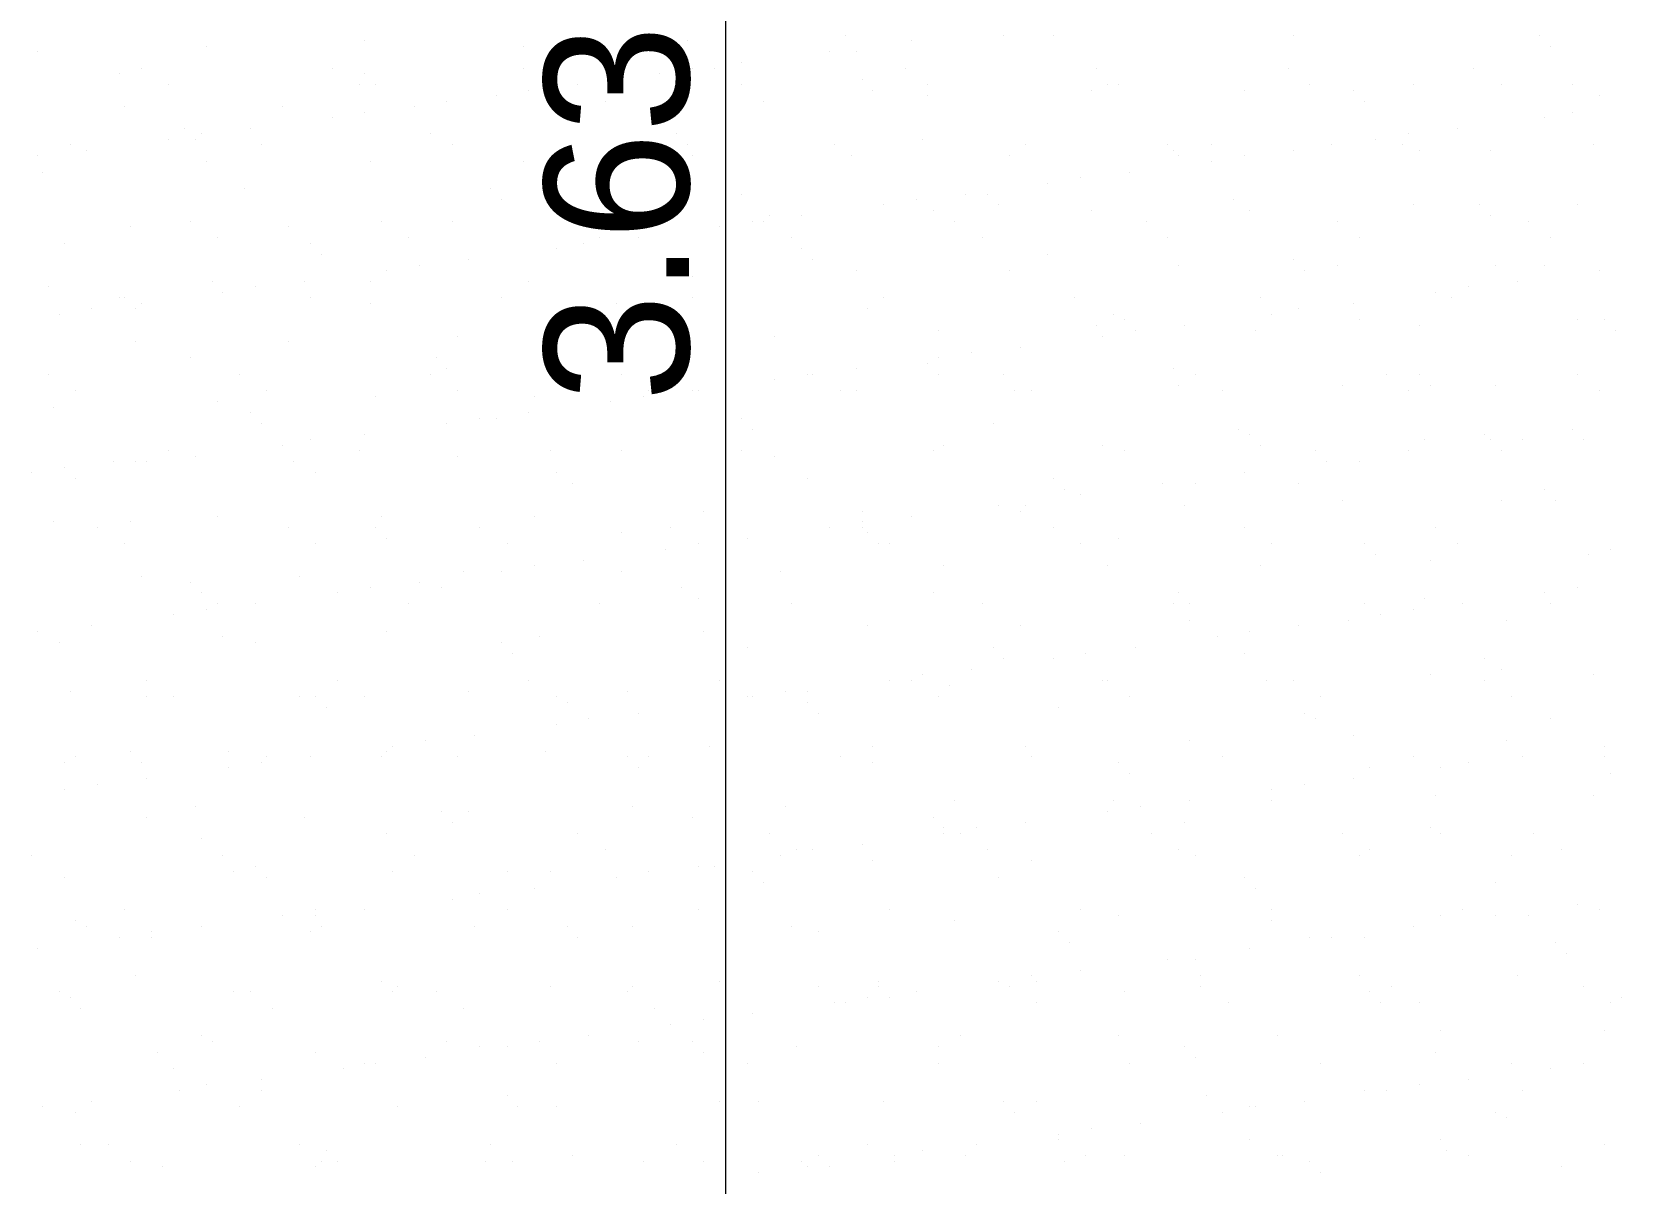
# Model space of a CAD drawing. Header units: millimetres. Extents: x 21 to 236, y 15 to 64.
# Drawn here: x 57.628 to 58.947, y 27.959 to 28.914 of the extents above; entities that cross this region are included whole.
import ezdxf

# ---------------------------------------------------------------- set-up
doc = ezdxf.new("R2010")
doc.units = ezdxf.units.MM
doc.layers.add('PDF_Cota', color=90, linetype='Continuous')
doc.layers.add('PDF_Text', color=70, linetype='Continuous')
doc.layers.add('PDF_Grama', color=7, linetype='Continuous', true_color=0x397200)
doc.styles.add('PDF Comic Sans MS', font='comic.ttf')

msp = doc.modelspace()

# ---------------------------------------------------------------- linework, layer by layer
at = {"layer": 'PDF_Cota', "lineweight": 0}
msp.add_lwpolyline([(58.2034, 30.5512), (58.2034, 27.0023)], dxfattribs=at)
at = {"layer": 'PDF_Grama', "lineweight": 20}
for points in [[(57.7728, 28.9014), (57.7728, 28.9014)], [(57.9042, 28.9059), (57.9042, 28.9059)], [(58.0357, 28.9014), (58.0357, 28.9014)], [(58.1716, 28.9059), (58.1716, 28.9059)], [(58.3031, 28.9104), (58.3031, 28.9104)], [(58.3575, 28.9059), (58.3575, 28.9059)], [(58.4345, 28.9104), (58.4345, 28.9104)], [(58.4753, 28.9104), (58.4753, 28.9104)], [(58.6747, 28.9104), (58.6747, 28.9104)], [(58.8787, 28.9104), (58.8787, 28.9104)], [(58.8878, 28.9014), (58.8878, 28.9014)], [(57.6323, 28.8968), (57.6323, 28.8968)], [(58.217, 28.8878), (58.217, 28.8878)], [(58.2895, 28.8968), (58.2895, 28.8968)], [(58.3121, 28.8968), (58.3121, 28.8968)], [(57.7003, 28.8787), (57.7003, 28.8787)], [(57.7184, 28.8832), (57.7184, 28.8832)], [(57.877, 28.8832), (57.877, 28.8832)], [(57.9042, 28.8787), (57.9042, 28.8787)], [(58.0357, 28.8832), (58.0357, 28.8832)], [(58.1127, 28.8742), (58.1127, 28.8742)], [(58.149, 28.8787), (58.149, 28.8787)], [(58.1762, 28.8832), (58.1762, 28.8832)], [(58.1943, 28.8832), (58.1943, 28.8832)], [(58.3167, 28.8742), (58.3167, 28.8742)], [(58.3529, 28.8832), (58.3529, 28.8832)], [(58.5116, 28.8832), (58.5116, 28.8832)], [(58.6702, 28.8832), (58.6702, 28.8832)], [(58.8243, 28.8832), (58.8243, 28.8832)], [(57.7411, 28.8696), (57.7411, 28.8696)], [(57.8997, 28.8696), (57.8997, 28.8696)], [(57.9133, 28.8696), (57.9133, 28.8696)], [(58.013, 28.8606), (58.013, 28.8606)], [(58.0402, 28.8651), (58.0402, 28.8651)], [(58.0583, 28.8696), (58.0583, 28.8696)], [(58.081, 28.8696), (58.081, 28.8696)], [(58.217, 28.8696), (58.217, 28.8696)], [(58.3257, 28.8651), (58.3257, 28.8651)], [(58.3711, 28.8696), (58.3711, 28.8696)], [(58.3711, 28.8606), (58.3711, 28.8606)], [(58.507, 28.8651), (58.507, 28.8651)], [(58.5206, 28.8696), (58.5206, 28.8696)], [(58.5297, 28.8696), (58.5297, 28.8696)], [(58.6339, 28.8651), (58.6339, 28.8651)], [(58.6883, 28.8696), (58.6883, 28.8696)], [(58.7246, 28.8651), (58.7246, 28.8651)], [(58.7745, 28.8696), (58.7745, 28.8696)], [(58.847, 28.8696), (58.847, 28.8696)], [(58.9059, 28.8696), (58.9059, 28.8696)], [(58.9286, 28.8606), (58.9286, 28.8606)], [(57.7048, 28.8515), (57.7048, 28.8515)], [(57.8362, 28.8515), (57.8362, 28.8515)], [(57.9042, 28.847), (57.9042, 28.847)], [(57.945, 28.8515), (57.945, 28.8515)], [(57.9722, 28.856), (57.9722, 28.856)], [(58.1037, 28.856), (58.1037, 28.856)], [(58.2351, 28.856), (58.2351, 28.856)], [(58.7337, 28.856), (58.7337, 28.856)], [(58.9059, 28.847), (58.9059, 28.847)], [(57.7547, 28.8334), (57.7547, 28.8334)], [(57.8091, 28.8334), (57.8091, 28.8334)], [(57.877, 28.8424), (57.877, 28.8424)], [(58.8107, 28.8334), (58.8107, 28.8334)], [(58.8832, 28.8424), (58.8832, 28.8424)], [(57.6595, 28.8198), (57.6595, 28.8198)], [(57.7411, 28.8243), (57.7411, 28.8243)], [(57.7637, 28.8243), (57.7637, 28.8243)], [(57.7683, 28.8288), (57.7683, 28.8288)], [(57.8181, 28.8198), (57.8181, 28.8198)], [(57.9586, 28.8288), (57.9586, 28.8288)], [(57.9768, 28.8198), (57.9768, 28.8198)], [(58.1354, 28.8198), (58.1354, 28.8198)], [(58.1626, 28.8288), (58.1626, 28.8288)], [(58.1716, 28.8198), (58.1716, 28.8198)], [(58.294, 28.8198), (58.294, 28.8198)], [(58.3665, 28.8243), (58.3665, 28.8243)], [(58.4527, 28.8198), (58.4527, 28.8198)], [(58.5705, 28.8198), (58.5705, 28.8198)], [(58.6068, 28.8198), (58.6068, 28.8198)], [(58.7065, 28.8198), (58.7065, 28.8198)], [(58.7427, 28.8243), (58.7427, 28.8243)], [(58.7654, 28.8198), (58.7654, 28.8198)], [(58.7699, 28.8288), (58.7699, 28.8288)], [(58.924, 28.8198), (58.924, 28.8198)], [(57.6323, 28.8107), (57.6323, 28.8107)], [(57.6731, 28.8152), (57.6731, 28.8152)], [(57.7728, 28.8062), (57.7728, 28.8062)], [(57.9088, 28.8062), (57.9088, 28.8062)], [(58.0357, 28.8062), (58.0357, 28.8062)], [(58.1762, 28.8107), (58.1762, 28.8107)], [(58.3076, 28.8107), (58.3076, 28.8107)], [(58.4391, 28.8107), (58.4391, 28.8107)], [(58.575, 28.8152), (58.575, 28.8152)], [(58.5796, 28.8107), (58.5796, 28.8107)], [(58.6068, 28.8062), (58.6068, 28.8062)], [(58.6339, 28.8107), (58.6339, 28.8107)], [(58.6747, 28.8152), (58.6747, 28.8152)], [(58.779, 28.8152), (58.779, 28.8152)], [(58.8379, 28.8152), (58.8379, 28.8152)], [(57.6368, 28.7971), (57.6368, 28.7971)], [(58.498, 28.7926), (58.498, 28.7926)], [(58.5388, 28.7971), (58.5388, 28.7971)], [(57.8045, 28.7835), (57.8045, 28.7835)], [(58.0085, 28.7835), (58.0085, 28.7835)], [(58.4708, 28.788), (58.4708, 28.788)], [(58.0175, 28.7744), (58.0175, 28.7744)], [(58.217, 28.779), (58.217, 28.779)], [(58.3348, 28.7699), (58.3348, 28.7699)], [(58.362, 28.7744), (58.362, 28.7744)], [(58.4028, 28.779), (58.4028, 28.779)], [(58.4209, 28.779), (58.4209, 28.779)], [(58.43, 28.7699), (58.43, 28.7699)], [(58.6249, 28.7744), (58.6249, 28.7744)], [(58.7745, 28.7699), (58.7745, 28.7699)], [(58.8288, 28.7699), (58.8288, 28.7699)], [(58.9104, 28.7699), (58.9104, 28.7699)], [(57.7592, 28.7563), (57.7592, 28.7563)], [(57.9178, 28.7563), (57.9178, 28.7563)], [(57.9768, 28.7563), (57.9768, 28.7563)], [(58.0765, 28.7563), (58.0765, 28.7563)], [(58.1082, 28.7609), (58.1082, 28.7609)], [(58.226, 28.7563), (58.226, 28.7563)], [(58.2351, 28.7563), (58.2351, 28.7563)], [(58.2396, 28.7609), (58.2396, 28.7609)], [(58.2668, 28.7609), (58.2668, 28.7609)], [(58.3756, 28.7654), (58.3756, 28.7654)], [(58.3937, 28.7563), (58.3937, 28.7563)], [(58.507, 28.7654), (58.507, 28.7654)], [(58.5524, 28.7563), (58.5524, 28.7563)], [(58.6385, 28.7654), (58.6385, 28.7654)], [(58.711, 28.7563), (58.711, 28.7563)], [(58.8379, 28.7609), (58.8379, 28.7609)], [(58.8696, 28.7563), (58.8696, 28.7563)], [(57.7093, 28.7518), (57.7093, 28.7518)], [(57.7819, 28.7427), (57.7819, 28.7427)], [(57.8408, 28.7518), (57.8408, 28.7518)], [(57.9405, 28.7427), (57.9405, 28.7427)], [(58.0991, 28.7427), (58.0991, 28.7427)], [(58.1309, 28.7427), (58.1309, 28.7427)], [(58.1988, 28.7518), (58.1988, 28.7518)], [(58.2578, 28.7427), (58.2578, 28.7427)], [(58.4164, 28.7427), (58.4164, 28.7427)], [(58.5705, 28.7427), (58.5705, 28.7427)], [(58.7291, 28.7427), (58.7291, 28.7427)], [(58.8878, 28.7427), (58.8878, 28.7427)], [(57.655, 28.7382), (57.655, 28.7382)], [(57.8589, 28.7382), (57.8589, 28.7382)], [(57.868, 28.7291), (57.868, 28.7291)], [(58.0629, 28.7337), (58.0629, 28.7337)], [(58.0629, 28.7337), (58.0629, 28.7337)], [(58.0855, 28.7382), (58.0855, 28.7382)], [(58.2668, 28.7337), (58.2668, 28.7337)], [(58.4708, 28.7291), (58.4708, 28.7291)], [(57.9224, 28.7155), (57.9224, 28.7155)], [(57.9496, 28.7201), (57.9496, 28.7201)], [(57.9903, 28.7246), (57.9903, 28.7246)], [(58.2759, 28.7246), (58.2759, 28.7246)], [(58.3121, 28.7155), (58.3121, 28.7155)], [(58.4391, 28.7155), (58.4391, 28.7155)], [(58.5796, 28.7201), (58.5796, 28.7201)], [(58.6747, 28.7246), (58.6747, 28.7246)], [(58.6838, 28.7155), (58.6838, 28.7155)], [(58.711, 28.7201), (58.711, 28.7201)], [(58.8424, 28.7201), (58.8424, 28.7201)], [(58.8832, 28.7201), (58.8832, 28.7201)], [(58.9286, 28.7155), (58.9286, 28.7155)], [(57.6414, 28.7019), (57.6414, 28.7019)], [(57.7773, 28.7065), (57.7773, 28.7065)], [(57.8136, 28.7019), (57.8136, 28.7019)], [(57.8544, 28.7065), (57.8544, 28.7065)], [(57.9088, 28.7065), (57.9088, 28.7065)], [(58.0402, 28.7065), (58.0402, 28.7065)], [(58.1762, 28.711), (58.1762, 28.711)], [(58.8198, 28.7019), (58.8198, 28.7019)], [(58.8606, 28.7065), (58.8606, 28.7065)], [(57.7003, 28.6929), (57.7003, 28.6929)], [(57.7048, 28.6929), (57.7048, 28.6929)], [(57.7184, 28.6883), (57.7184, 28.6883)], [(57.7864, 28.6974), (57.7864, 28.6974)], [(57.8589, 28.6929), (57.8589, 28.6929)], [(57.9088, 28.6883), (57.9088, 28.6883)], [(58.0175, 28.6929), (58.0175, 28.6929)], [(58.1127, 28.6883), (58.1127, 28.6883)], [(58.1762, 28.6929), (58.1762, 28.6929)], [(58.3348, 28.6929), (58.3348, 28.6929)], [(58.4934, 28.6929), (58.4934, 28.6929)], [(58.6475, 28.6929), (58.6475, 28.6929)], [(58.7246, 28.6883), (58.7246, 28.6883)], [(58.7926, 28.6974), (58.7926, 28.6974)], [(58.8062, 28.6929), (58.8062, 28.6929)], [(57.6504, 28.6793), (57.6504, 28.6793)], [(57.6776, 28.6838), (57.6776, 28.6838)], [(57.7139, 28.6838), (57.7139, 28.6838)], [(58.1218, 28.6793), (58.1218, 28.6793)], [(58.3212, 28.6838), (58.3212, 28.6838)], [(58.5252, 28.6793), (58.5252, 28.6793)], [(58.5342, 28.6747), (58.5342, 28.6747)], [(58.6566, 28.6793), (58.6566, 28.6793)], [(58.6793, 28.6838), (58.6793, 28.6838)], [(58.7291, 28.6747), (58.7291, 28.6747)], [(58.9104, 28.6747), (58.9104, 28.6747)], [(58.9331, 28.6747), (58.9331, 28.6747)], [(57.9813, 28.6611), (57.9813, 28.6611)], [(58.1127, 28.6611), (58.1127, 28.6611)], [(58.2442, 28.6611), (58.2442, 28.6611)], [(58.3801, 28.6657), (58.3801, 28.6657)], [(58.5116, 28.6702), (58.5116, 28.6702)], [(58.5161, 28.6611), (58.5161, 28.6611)], [(58.5433, 28.6657), (58.5433, 28.6657)], [(58.5841, 28.6702), (58.5841, 28.6702)], [(58.643, 28.6657), (58.643, 28.6657)], [(58.779, 28.6702), (58.779, 28.6702)], [(58.9422, 28.6657), (58.9422, 28.6657)], [(57.7139, 28.6566), (57.7139, 28.6566)], [(57.8408, 28.6566), (57.8408, 28.6566)], [(58.4073, 28.6475), (58.4073, 28.6475)], [(58.4481, 28.6521), (58.4481, 28.6521)], [(57.7592, 28.643), (57.7592, 28.643)], [(57.9632, 28.643), (57.9632, 28.643)], [(57.9722, 28.6339), (57.9722, 28.6339)], [(58.1671, 28.6385), (58.1671, 28.6385)], [(58.3121, 28.6339), (58.3121, 28.6339)], [(58.3711, 28.6385), (58.3711, 28.6385)], [(58.3801, 28.643), (58.3801, 28.643)], [(58.575, 28.6339), (58.575, 28.6339)], [(57.6414, 28.6294), (57.6414, 28.6294)], [(57.8, 28.6294), (57.8, 28.6294)], [(57.9586, 28.6294), (57.9586, 28.6294)], [(58.1173, 28.6294), (58.1173, 28.6294)], [(58.2442, 28.6249), (58.2442, 28.6249)], [(58.2714, 28.6294), (58.2714, 28.6294)], [(58.2759, 28.6294), (58.2759, 28.6294)], [(58.3801, 28.6294), (58.3801, 28.6294)], [(58.4345, 28.6294), (58.4345, 28.6294)], [(58.5932, 28.6294), (58.5932, 28.6294)], [(58.7518, 28.6294), (58.7518, 28.6294)], [(58.779, 28.6294), (58.779, 28.6294)], [(58.9104, 28.6294), (58.9104, 28.6294)], [(57.664, 28.6158), (57.664, 28.6158)], [(57.8226, 28.6158), (57.8226, 28.6158)], [(57.9133, 28.6113), (57.9133, 28.6113)], [(57.9813, 28.6158), (57.9813, 28.6158)], [(58.0447, 28.6113), (58.0447, 28.6113)], [(58.1354, 28.6113), (58.1354, 28.6113)], [(58.1399, 28.6158), (58.1399, 28.6158)], [(58.1762, 28.6158), (58.1762, 28.6158)], [(58.1807, 28.6158), (58.1807, 28.6158)], [(58.2986, 28.6158), (58.2986, 28.6158)], [(58.3121, 28.6158), (58.3121, 28.6158)], [(58.4436, 28.6158), (58.4436, 28.6158)], [(58.4572, 28.6158), (58.4572, 28.6158)], [(58.5796, 28.6203), (58.5796, 28.6203)], [(58.6158, 28.6158), (58.6158, 28.6158)], [(58.7155, 28.6203), (58.7155, 28.6203)], [(58.7699, 28.6158), (58.7699, 28.6158)], [(58.7881, 28.6203), (58.7881, 28.6203)], [(58.8424, 28.6203), (58.8424, 28.6203)], [(58.9286, 28.6158), (58.9286, 28.6158)], [(57.6459, 28.6022), (57.6459, 28.6022)], [(57.7819, 28.6068), (57.7819, 28.6068)], [(57.8091, 28.5977), (57.8091, 28.5977)], [(58.0402, 28.5977), (58.0402, 28.5977)], [(58.1082, 28.6068), (58.1082, 28.6068)], [(57.8181, 28.5886), (57.8181, 28.5886)], [(57.9722, 28.5886), (57.9722, 28.5886)], [(57.9994, 28.5932), (57.9994, 28.5932)], [(58.013, 28.5932), (58.013, 28.5932)], [(58.217, 28.5932), (58.217, 28.5932)], [(58.226, 28.5841), (58.226, 28.5841)], [(58.4255, 28.5886), (58.4255, 28.5886)], [(58.6294, 28.5841), (58.6294, 28.5841)], [(58.9059, 28.5841), (58.9059, 28.5841)], [(57.8362, 28.5705), (57.8362, 28.5705)], [(57.8589, 28.575), (57.8589, 28.575)], [(57.9042, 28.5796), (57.9042, 28.5796)], [(58.3847, 28.5705), (58.3847, 28.5705)], [(58.5161, 28.5705), (58.5161, 28.5705)], [(58.6385, 28.5796), (58.6385, 28.5796)], [(58.6475, 28.5705), (58.6475, 28.5705)], [(58.7835, 28.575), (58.7835, 28.575)], [(58.8334, 28.5796), (58.8334, 28.5796)], [(58.8379, 28.575), (58.8379, 28.575)], [(58.8651, 28.575), (58.8651, 28.575)], [(58.915, 28.575), (58.915, 28.575)], [(57.6957, 28.5569), (57.6957, 28.5569)], [(57.7139, 28.5569), (57.7139, 28.5569)], [(57.7229, 28.5569), (57.7229, 28.5569)], [(57.7411, 28.566), (57.7411, 28.566)], [(57.7637, 28.5614), (57.7637, 28.5614)], [(57.8453, 28.5569), (57.8453, 28.5569)], [(57.8997, 28.566), (57.8997, 28.566)], [(57.9813, 28.5614), (57.9813, 28.5614)], [(58.0583, 28.566), (58.0583, 28.566)], [(58.1173, 28.566), (58.1173, 28.566)], [(58.217, 28.566), (58.217, 28.566)], [(58.2442, 28.5614), (58.2442, 28.5614)], [(58.3756, 28.566), (58.3756, 28.566)], [(58.5342, 28.566), (58.5342, 28.566)], [(58.6929, 28.566), (58.6929, 28.566)], [(58.7019, 28.5569), (58.7019, 28.5569)], [(58.7291, 28.5569), (58.7291, 28.5569)], [(58.7699, 28.566), (58.7699, 28.566)], [(58.847, 28.566), (58.847, 28.566)], [(57.6278, 28.5478), (57.6278, 28.5478)], [(57.655, 28.5524), (57.655, 28.5524)], [(57.664, 28.5433), (57.664, 28.5433)], [(57.8634, 28.5478), (57.8634, 28.5478)], [(58.0629, 28.5478), (58.0629, 28.5478)], [(58.2714, 28.5433), (58.2714, 28.5433)], [(58.4753, 28.5433), (58.4753, 28.5433)], [(58.6339, 28.5478), (58.6339, 28.5478)], [(58.0765, 28.5388), (58.0765, 28.5388)], [(58.4844, 28.5342), (58.4844, 28.5342)], [(58.498, 28.5297), (58.498, 28.5297)], [(58.566, 28.5388), (58.566, 28.5388)], [(58.5932, 28.5388), (58.5932, 28.5388)], [(58.6793, 28.5388), (58.6793, 28.5388)], [(58.8832, 28.5342), (58.8832, 28.5342)], [(58.1852, 28.5161), (58.1852, 28.5161)], [(58.3167, 28.5161), (58.3167, 28.5161)], [(58.43, 28.5206), (58.43, 28.5206)], [(58.4481, 28.5161), (58.4481, 28.5161)], [(58.4527, 28.5206), (58.4527, 28.5206)], [(58.5841, 28.5206), (58.5841, 28.5206)], [(58.7155, 28.5252), (58.7155, 28.5252)], [(58.847, 28.5252), (58.847, 28.5252)], [(58.8923, 28.5252), (58.8923, 28.5252)], [(57.6459, 28.507), (57.6459, 28.507)], [(57.6821, 28.5025), (57.6821, 28.5025)], [(57.7093, 28.507), (57.7093, 28.507)], [(57.7819, 28.5116), (57.7819, 28.5116)], [(57.8408, 28.5025), (57.8408, 28.5025)], [(57.9133, 28.5025), (57.9133, 28.5025)], [(57.9178, 28.5116), (57.9178, 28.5116)], [(57.9994, 28.5025), (57.9994, 28.5025)], [(58.0447, 28.5116), (58.0447, 28.5116)], [(58.158, 28.5025), (58.158, 28.5025)], [(58.2895, 28.5025), (58.2895, 28.5025)], [(58.3167, 28.507), (58.3167, 28.507)], [(58.3167, 28.5025), (58.3167, 28.5025)], [(58.3575, 28.5116), (58.3575, 28.5116)], [(58.4753, 28.5025), (58.4753, 28.5025)], [(58.6339, 28.5025), (58.6339, 28.5025)], [(58.7926, 28.5025), (58.7926, 28.5025)], [(57.7048, 28.4889), (57.7048, 28.4889)], [(57.8634, 28.4889), (57.8634, 28.4889)], [(57.9224, 28.4934), (57.9224, 28.4934)], [(58.0221, 28.4889), (58.0221, 28.4889)], [(58.1173, 28.498), (58.1173, 28.498)], [(58.1807, 28.4889), (58.1807, 28.4889)], [(58.1807, 28.4889), (58.1807, 28.4889)], [(58.2215, 28.4934), (58.2215, 28.4934)], [(58.3212, 28.498), (58.3212, 28.498)], [(58.3303, 28.4889), (58.3303, 28.4889)], [(58.3393, 28.4889), (58.3393, 28.4889)], [(58.498, 28.4889), (58.498, 28.4889)], [(58.5297, 28.4934), (58.5297, 28.4934)], [(58.6566, 28.4889), (58.6566, 28.4889)], [(58.7337, 28.4889), (58.7337, 28.4889)], [(58.8107, 28.4889), (58.8107, 28.4889)], [(58.1535, 28.4844), (58.1535, 28.4844)], [(58.7427, 28.4798), (58.7427, 28.4798)], [(58.9195, 28.4798), (58.9195, 28.4798)], [(58.9376, 28.4844), (58.9376, 28.4844)], [(57.9858, 28.4662), (57.9858, 28.4662)], [(58.0175, 28.4662), (58.0175, 28.4662)], [(58.0447, 28.4708), (58.0447, 28.4708)], [(58.0855, 28.4753), (58.0855, 28.4753)], [(58.1173, 28.4662), (58.1173, 28.4662)], [(58.2487, 28.4662), (58.2487, 28.4662)], [(58.3847, 28.4708), (58.3847, 28.4708)], [(58.5206, 28.4708), (58.5206, 28.4708)], [(58.6475, 28.4708), (58.6475, 28.4708)], [(58.7881, 28.4753), (58.7881, 28.4753)], [(57.7184, 28.4617), (57.7184, 28.4617)], [(57.7592, 28.4572), (57.7592, 28.4572)], [(57.8498, 28.4617), (57.8498, 28.4617)], [(57.9088, 28.4526), (57.9088, 28.4526)], [(57.9496, 28.4572), (57.9496, 28.4572)], [(57.9677, 28.4526), (57.9677, 28.4526)], [(58.1671, 28.4526), (58.1671, 28.4526)], [(58.9104, 28.4526), (58.9104, 28.4526)], [(57.7683, 28.4481), (57.7683, 28.4481)], [(57.7819, 28.4391), (57.7819, 28.4391)], [(57.8136, 28.4391), (57.8136, 28.4391)], [(57.8816, 28.4481), (57.8816, 28.4481)], [(57.9405, 28.4391), (57.9405, 28.4391)], [(58.0991, 28.4391), (58.0991, 28.4391)], [(58.1807, 28.4436), (58.1807, 28.4436)], [(58.2578, 28.4391), (58.2578, 28.4391)], [(58.3756, 28.4481), (58.3756, 28.4481)], [(58.4164, 28.4391), (58.4164, 28.4391)], [(58.575, 28.4391), (58.575, 28.4391)], [(58.5796, 28.4481), (58.5796, 28.4481)], [(58.5886, 28.4391), (58.5886, 28.4391)], [(58.7337, 28.4391), (58.7337, 28.4391)], [(58.7835, 28.4436), (58.7835, 28.4436)], [(58.8152, 28.4391), (58.8152, 28.4391)], [(58.8832, 28.4481), (58.8832, 28.4481)], [(58.8878, 28.4391), (58.8878, 28.4391)], [(57.7456, 28.43), (57.7456, 28.43)], [(57.7728, 28.4345), (57.7728, 28.4345)], [(58.5886, 28.4255), (58.5886, 28.4255)], [(58.7201, 28.4255), (58.7201, 28.4255)], [(58.7473, 28.43), (58.7473, 28.43)], [(58.7745, 28.4345), (58.7745, 28.4345)], [(58.8515, 28.4255), (58.8515, 28.4255)], [(57.6323, 28.4164), (57.6323, 28.4164)], [(57.6776, 28.4209), (57.6776, 28.4209)], [(57.7864, 28.4119), (57.7864, 28.4119)], [(57.9224, 28.4164), (57.9224, 28.4164)], [(58.0493, 28.4119), (58.0493, 28.4119)], [(58.1852, 28.4164), (58.1852, 28.4164)], [(58.3212, 28.4209), (58.3212, 28.4209)], [(58.4481, 28.4209), (58.4481, 28.4209)], [(58.6113, 28.4119), (58.6113, 28.4119)], [(58.6385, 28.4164), (58.6385, 28.4164)], [(58.6793, 28.4209), (58.6793, 28.4209)], [(57.6504, 28.4073), (57.6504, 28.4073)], [(57.8136, 28.4073), (57.8136, 28.4073)], [(58.0175, 28.4073), (58.0175, 28.4073)], [(58.0266, 28.3983), (58.0266, 28.3983)], [(58.2215, 28.4028), (58.2215, 28.4028)], [(58.4255, 28.4028), (58.4255, 28.4028)], [(58.5025, 28.3983), (58.5025, 28.3983)], [(58.5433, 28.4028), (58.5433, 28.4028)], [(58.6339, 28.3983), (58.6339, 28.3983)], [(58.4073, 28.3847), (58.4073, 28.3847)], [(58.4345, 28.3937), (58.4345, 28.3937)], [(58.4753, 28.3937), (58.4753, 28.3937)], [(58.8334, 28.3937), (58.8334, 28.3937)], [(58.847, 28.3847), (58.847, 28.3847)], [(57.7229, 28.3756), (57.7229, 28.3756)], [(57.8816, 28.3756), (57.8816, 28.3756)], [(58.0402, 28.3756), (58.0402, 28.3756)], [(58.1988, 28.3756), (58.1988, 28.3756)], [(58.3393, 28.3756), (58.3393, 28.3756)], [(58.3575, 28.3756), (58.3575, 28.3756)], [(58.3665, 28.3801), (58.3665, 28.3801)], [(58.3892, 28.3711), (58.3892, 28.3711)], [(58.5161, 28.3756), (58.5161, 28.3756)], [(58.5206, 28.3756), (58.5206, 28.3756)], [(58.6521, 28.3756), (58.6521, 28.3756)], [(58.6747, 28.3756), (58.6747, 28.3756)], [(58.7881, 28.3801), (58.7881, 28.3801)], [(58.8334, 28.3756), (58.8334, 28.3756)], [(58.924, 28.3801), (58.924, 28.3801)], [(57.6595, 28.3665), (57.6595, 28.3665)], [(57.7229, 28.362), (57.7229, 28.362)], [(57.7456, 28.362), (57.7456, 28.362)], [(57.8498, 28.362), (57.8498, 28.362)], [(57.8634, 28.362), (57.8634, 28.362)], [(57.9042, 28.362), (57.9042, 28.362)], [(57.9903, 28.3665), (57.9903, 28.3665)], [(58.0629, 28.362), (58.0629, 28.362)], [(58.0719, 28.3575), (58.0719, 28.3575)], [(58.1218, 28.3665), (58.1218, 28.3665)], [(58.2034, 28.3575), (58.2034, 28.3575)], [(58.2215, 28.362), (58.2215, 28.362)], [(58.226, 28.362), (58.226, 28.362)], [(58.2532, 28.3665), (58.2532, 28.3665)], [(58.2714, 28.3665), (58.2714, 28.3665)], [(58.2714, 28.3575), (58.2714, 28.3575)], [(58.3801, 28.362), (58.3801, 28.362)], [(58.5388, 28.362), (58.5388, 28.362)], [(58.6974, 28.362), (58.6974, 28.362)], [(58.856, 28.362), (58.856, 28.362)], [(57.8725, 28.3529), (57.8725, 28.3529)], [(58.0901, 28.3439), (58.0901, 28.3439)], [(58.1309, 28.3484), (58.1309, 28.3484)], [(58.2804, 28.3484), (58.2804, 28.3484)], [(58.4798, 28.3529), (58.4798, 28.3529)], [(58.6838, 28.3484), (58.6838, 28.3484)], [(58.6929, 28.3439), (58.6929, 28.3439)], [(58.8878, 28.3439), (58.8878, 28.3439)], [(58.0629, 28.3393), (58.0629, 28.3393)], [(57.9269, 28.3212), (57.9269, 28.3212)], [(57.9541, 28.3257), (57.9541, 28.3257)], [(57.9949, 28.3303), (57.9949, 28.3303)], [(58.1898, 28.3212), (58.1898, 28.3212)], [(58.3257, 28.3212), (58.3257, 28.3212)], [(58.4527, 28.3212), (58.4527, 28.3212)], [(58.5886, 28.3257), (58.5886, 28.3257)], [(58.7246, 28.3303), (58.7246, 28.3303)], [(58.8515, 28.3257), (58.8515, 28.3257)], [(58.9331, 28.3212), (58.9331, 28.3212)], [(57.655, 28.3076), (57.655, 28.3076)], [(57.664, 28.3121), (57.664, 28.3121)], [(57.7093, 28.3167), (57.7093, 28.3167)], [(57.7184, 28.3076), (57.7184, 28.3076)], [(57.7909, 28.3167), (57.7909, 28.3167)], [(57.8181, 28.3076), (57.8181, 28.3076)], [(57.8226, 28.3121), (57.8226, 28.3121)], [(57.8589, 28.3121), (57.8589, 28.3121)], [(57.9178, 28.3121), (57.9178, 28.3121)], [(57.9224, 28.3167), (57.9224, 28.3167)], [(57.9813, 28.3121), (57.9813, 28.3121)], [(58.0538, 28.3167), (58.0538, 28.3167)], [(58.1218, 28.3121), (58.1218, 28.3121)], [(58.1399, 28.3121), (58.1399, 28.3121)], [(58.2986, 28.3121), (58.2986, 28.3121)], [(58.3257, 28.3076), (58.3257, 28.3076)], [(58.4572, 28.3121), (58.4572, 28.3121)], [(58.5297, 28.3076), (58.5297, 28.3076)], [(58.6158, 28.3121), (58.6158, 28.3121)], [(58.7745, 28.3121), (58.7745, 28.3121)], [(58.8198, 28.3076), (58.8198, 28.3076)], [(58.8651, 28.3121), (58.8651, 28.3121)], [(58.9331, 28.3121), (58.9331, 28.3121)], [(57.7229, 28.294), (57.7229, 28.294)], [(57.7909, 28.3031), (57.7909, 28.3031)], [(58.1309, 28.3031), (58.1309, 28.3031)], [(58.5388, 28.2985), (58.5388, 28.2985)], [(58.7246, 28.294), (58.7246, 28.294)], [(58.7382, 28.3031), (58.7382, 28.3031)], [(58.7971, 28.3031), (58.7971, 28.3031)], [(58.9376, 28.2985), (58.9376, 28.2985)], [(57.655, 28.285), (57.655, 28.285)], [(57.6821, 28.2895), (57.6821, 28.2895)], [(58.6566, 28.285), (58.6566, 28.285)], [(58.6838, 28.2895), (58.6838, 28.2895)], [(58.7926, 28.2804), (58.7926, 28.2804)], [(58.924, 28.2804), (58.924, 28.2804)], [(57.7637, 28.2714), (57.7637, 28.2714)], [(57.9677, 28.2668), (57.9677, 28.2668)], [(57.9903, 28.2668), (57.9903, 28.2668)], [(58.1263, 28.2714), (58.1263, 28.2714)], [(58.2532, 28.2714), (58.2532, 28.2714)], [(58.3937, 28.2759), (58.3937, 28.2759)], [(58.5206, 28.2668), (58.5206, 28.2668)], [(58.5252, 28.2759), (58.5252, 28.2759)], [(58.5478, 28.2714), (58.5478, 28.2714)], [(58.5886, 28.2759), (58.5886, 28.2759)], [(58.6566, 28.2759), (58.6566, 28.2759)], [(57.7229, 28.2623), (57.7229, 28.2623)], [(57.8544, 28.2623), (57.8544, 28.2623)], [(57.9768, 28.2578), (57.9768, 28.2578)], [(58.1762, 28.2623), (58.1762, 28.2623)], [(58.3756, 28.2623), (58.3756, 28.2623)], [(58.3847, 28.2532), (58.3847, 28.2532)], [(58.4119, 28.2532), (58.4119, 28.2532)], [(58.4527, 28.2578), (58.4527, 28.2578)], [(58.5841, 28.2578), (58.5841, 28.2578)], [(58.7881, 28.2532), (58.7881, 28.2532)], [(57.7683, 28.2442), (57.7683, 28.2442)], [(57.9224, 28.2487), (57.9224, 28.2487)], [(58.081, 28.2487), (58.081, 28.2487)], [(58.2396, 28.2487), (58.2396, 28.2487)], [(58.3167, 28.2396), (58.3167, 28.2396)], [(58.3847, 28.2487), (58.3847, 28.2487)], [(58.3983, 28.2487), (58.3983, 28.2487)], [(58.5569, 28.2487), (58.5569, 28.2487)], [(58.7155, 28.2487), (58.7155, 28.2487)], [(58.7971, 28.2487), (58.7971, 28.2487)], [(58.8742, 28.2487), (58.8742, 28.2487)], [(57.6278, 28.2306), (57.6278, 28.2306)], [(57.7864, 28.2306), (57.7864, 28.2306)], [(57.945, 28.2306), (57.945, 28.2306)], [(58.1037, 28.2351), (58.1037, 28.2351)], [(58.2487, 28.2306), (58.2487, 28.2306)], [(58.2623, 28.2351), (58.2623, 28.2351)], [(58.2759, 28.2351), (58.2759, 28.2351)], [(58.3257, 28.226), (58.3257, 28.226)], [(58.4209, 28.2351), (58.4209, 28.2351)], [(58.4572, 28.226), (58.4572, 28.226)], [(58.5796, 28.2351), (58.5796, 28.2351)], [(58.5932, 28.2306), (58.5932, 28.2306)], [(58.7291, 28.2306), (58.7291, 28.2306)], [(58.7382, 28.2351), (58.7382, 28.2351)], [(58.856, 28.2306), (58.856, 28.2306)], [(58.8968, 28.2351), (58.8968, 28.2351)], [(57.655, 28.2124), (57.655, 28.2124)], [(57.7955, 28.217), (57.7955, 28.217)], [(57.8136, 28.2215), (57.8136, 28.2215)], [(57.8226, 28.2124), (57.8226, 28.2124)], [(57.9269, 28.217), (57.9269, 28.217)], [(58.0221, 28.217), (58.0221, 28.217)], [(58.0583, 28.217), (58.0583, 28.217)], [(58.1127, 28.2124), (58.1127, 28.2124)], [(58.1399, 28.217), (58.1399, 28.217)], [(58.1807, 28.2215), (58.1807, 28.2215)], [(58.1943, 28.2215), (58.1943, 28.2215)], [(58.226, 28.217), (58.226, 28.217)], [(58.43, 28.2124), (58.43, 28.2124)], [(58.6339, 28.2124), (58.6339, 28.2124)], [(57.9994, 28.1988), (57.9994, 28.1988)], [(58.0447, 28.2034), (58.0447, 28.2034)], [(58.2351, 28.2079), (58.2351, 28.2079)], [(58.643, 28.2034), (58.643, 28.2034)], [(58.8424, 28.2079), (58.8424, 28.2079)], [(57.9768, 28.1943), (57.9768, 28.1943)], [(58.9104, 28.1898), (58.9104, 28.1898)], [(57.664, 28.1762), (57.664, 28.1762)], [(57.7048, 28.1852), (57.7048, 28.1852)], [(57.8362, 28.1807), (57.8362, 28.1807)], [(57.8634, 28.1852), (57.8634, 28.1852)], [(57.8634, 28.1807), (57.8634, 28.1807)], [(57.9042, 28.1852), (57.9042, 28.1852)], [(58.0221, 28.1852), (58.0221, 28.1852)], [(58.1807, 28.1852), (58.1807, 28.1852)], [(58.3393, 28.1852), (58.3393, 28.1852)], [(58.3937, 28.1762), (58.3937, 28.1762)], [(58.498, 28.1852), (58.498, 28.1852)], [(58.5297, 28.1807), (58.5297, 28.1807)], [(58.6566, 28.1852), (58.6566, 28.1852)], [(58.6566, 28.1762), (58.6566, 28.1762)], [(58.7971, 28.1807), (58.7971, 28.1807)], [(58.8152, 28.1852), (58.8152, 28.1852)], [(58.8424, 28.1807), (58.8424, 28.1807)], [(58.8696, 28.1807), (58.8696, 28.1807)], [(58.9286, 28.1852), (58.9286, 28.1852)], [(57.6731, 28.1716), (57.6731, 28.1716)], [(57.7003, 28.1626), (57.7003, 28.1626)], [(57.7275, 28.1671), (57.7275, 28.1671)], [(57.7275, 28.1626), (57.7275, 28.1626)], [(57.7683, 28.1716), (57.7683, 28.1716)], [(57.8589, 28.1671), (57.8589, 28.1671)], [(57.868, 28.1716), (57.868, 28.1716)], [(57.9949, 28.1716), (57.9949, 28.1716)], [(58.0719, 28.1716), (58.0719, 28.1716)], [(58.081, 28.1626), (58.081, 28.1626)], [(58.1263, 28.1716), (58.1263, 28.1716)], [(58.2578, 28.1716), (58.2578, 28.1716)], [(58.2804, 28.1671), (58.2804, 28.1671)], [(58.4798, 28.1671), (58.4798, 28.1671)], [(58.6883, 28.1626), (58.6883, 28.1626)], [(58.7065, 28.1626), (58.7065, 28.1626)], [(58.7337, 28.1626), (58.7337, 28.1626)], [(58.7745, 28.1716), (58.7745, 28.1716)], [(57.6323, 28.1535), (57.6323, 28.1535)], [(58.4889, 28.158), (58.4889, 28.158)], [(58.6385, 28.1535), (58.6385, 28.1535)], [(58.8923, 28.158), (58.8923, 28.158)], [(58.9014, 28.149), (58.9014, 28.149)], [(58.498, 28.1354), (58.498, 28.1354)], [(58.5705, 28.1444), (58.5705, 28.1444)], [(58.5932, 28.1444), (58.5932, 28.1444)], [(57.7139, 28.1308), (57.7139, 28.1308)], [(57.9178, 28.1263), (57.9178, 28.1263)], [(57.9314, 28.1218), (57.9314, 28.1218)], [(58.0583, 28.1218), (58.0583, 28.1218)], [(58.1263, 28.1218), (58.1263, 28.1218)], [(58.1988, 28.1263), (58.1988, 28.1263)], [(58.2804, 28.1218), (58.2804, 28.1218)], [(58.3303, 28.1263), (58.3303, 28.1263)], [(58.3303, 28.1218), (58.3303, 28.1218)], [(58.43, 28.1263), (58.43, 28.1263)], [(58.4391, 28.1218), (58.4391, 28.1218)], [(58.4572, 28.1308), (58.4572, 28.1308)], [(58.4617, 28.1263), (58.4617, 28.1263)], [(58.5977, 28.1308), (58.5977, 28.1308)], [(58.5977, 28.1218), (58.5977, 28.1218)], [(58.7291, 28.1308), (58.7291, 28.1308)], [(58.7563, 28.1218), (58.7563, 28.1218)], [(58.8606, 28.1308), (58.8606, 28.1308)], [(58.915, 28.1218), (58.915, 28.1218)], [(57.6504, 28.1173), (57.6504, 28.1173)], [(57.6595, 28.1127), (57.6595, 28.1127)], [(57.7955, 28.1173), (57.7955, 28.1173)], [(57.8091, 28.1173), (57.8091, 28.1173)], [(57.9269, 28.1173), (57.9269, 28.1173)], [(57.9632, 28.1173), (57.9632, 28.1173)], [(58.1218, 28.1173), (58.1218, 28.1173)], [(58.294, 28.1082), (58.294, 28.1082)], [(58.3031, 28.1082), (58.3031, 28.1082)], [(58.3212, 28.1127), (58.3212, 28.1127)], [(58.3393, 28.1127), (58.3393, 28.1127)], [(58.362, 28.1173), (58.362, 28.1173)], [(58.4617, 28.1082), (58.4617, 28.1082)], [(58.5342, 28.1173), (58.5342, 28.1173)], [(58.6204, 28.1082), (58.6204, 28.1082)], [(58.7382, 28.1173), (58.7382, 28.1173)], [(58.7473, 28.1082), (58.7473, 28.1082)], [(58.779, 28.1082), (58.779, 28.1082)], [(58.9376, 28.1082), (58.9376, 28.1082)], [(58.9467, 28.1127), (58.9467, 28.1127)], [(57.6685, 28.1037), (57.6685, 28.1037)], [(57.8272, 28.1037), (57.8272, 28.1037)], [(57.9858, 28.1037), (57.9858, 28.1037)], [(58.1445, 28.1037), (58.1445, 28.1037)], [(58.1852, 28.0946), (58.1852, 28.0946)], [(58.226, 28.0991), (58.226, 28.0991)], [(57.7683, 28.081), (57.7683, 28.081)], [(58.0901, 28.081), (58.0901, 28.081)], [(58.158, 28.0901), (58.158, 28.0901)], [(58.3983, 28.081), (58.3983, 28.081)], [(58.5297, 28.081), (58.5297, 28.081)], [(58.6611, 28.081), (58.6611, 28.081)], [(58.7971, 28.0855), (58.7971, 28.0855)], [(58.9331, 28.0855), (58.9331, 28.0855)], [(57.732, 28.0674), (57.732, 28.0674)], [(57.7773, 28.0765), (57.7773, 28.0765)], [(57.8634, 28.0674), (57.8634, 28.0674)], [(57.9722, 28.0765), (57.9722, 28.0765)], [(57.9994, 28.0719), (57.9994, 28.0719)], [(58.0221, 28.0719), (58.0221, 28.0719)], [(58.0493, 28.0765), (58.0493, 28.0765)], [(58.1309, 28.0765), (58.1309, 28.0765)], [(58.1762, 28.0765), (58.1762, 28.0765)], [(58.1852, 28.0674), (58.1852, 28.0674)], [(58.2623, 28.0719), (58.2623, 28.0719)], [(58.3801, 28.0719), (58.3801, 28.0719)], [(58.5841, 28.0719), (58.5841, 28.0719)], [(58.7926, 28.0674), (58.7926, 28.0674)], [(57.7456, 28.0538), (57.7456, 28.0538)], [(57.8861, 28.0538), (57.8861, 28.0538)], [(57.9042, 28.0583), (57.9042, 28.0583)], [(57.9133, 28.0583), (57.9133, 28.0583)], [(57.9541, 28.0629), (57.9541, 28.0629)], [(58.0629, 28.0583), (58.0629, 28.0583)], [(58.2215, 28.0583), (58.2215, 28.0583)], [(58.3801, 28.0583), (58.3801, 28.0583)], [(58.5388, 28.0583), (58.5388, 28.0583)], [(58.5932, 28.0629), (58.5932, 28.0629)], [(58.6974, 28.0583), (58.6974, 28.0583)], [(58.856, 28.0583), (58.856, 28.0583)], [(58.8878, 28.0538), (58.8878, 28.0538)], [(58.915, 28.0583), (58.915, 28.0583)], [(57.8181, 28.0447), (57.8181, 28.0447)], [(58.8198, 28.0447), (58.8198, 28.0447)], [(57.7501, 28.0357), (57.7501, 28.0357)], [(57.7728, 28.0402), (57.7728, 28.0402)], [(57.8181, 28.0357), (57.8181, 28.0357)], [(58.0221, 28.0311), (58.0221, 28.0311)], [(58.6022, 28.0311), (58.6022, 28.0311)], [(58.7337, 28.0357), (58.7337, 28.0357)], [(58.7518, 28.0357), (58.7518, 28.0357)], [(58.779, 28.0402), (58.779, 28.0402)], [(58.8651, 28.0357), (58.8651, 28.0357)], [(57.6368, 28.0221), (57.6368, 28.0221)], [(57.664, 28.0175), (57.664, 28.0175)], [(57.6776, 28.0266), (57.6776, 28.0266)], [(57.8, 28.0221), (57.8, 28.0221)], [(57.9314, 28.0221), (57.9314, 28.0221)], [(58.0311, 28.0221), (58.0311, 28.0221)], [(58.0629, 28.0221), (58.0629, 28.0221)], [(58.1988, 28.0266), (58.1988, 28.0266)], [(58.2306, 28.0266), (58.2306, 28.0266)], [(58.3348, 28.0266), (58.3348, 28.0266)], [(58.4345, 28.0266), (58.4345, 28.0266)], [(58.4436, 28.0175), (58.4436, 28.0175)], [(58.4617, 28.0266), (58.4617, 28.0266)], [(58.6158, 28.0175), (58.6158, 28.0175)], [(58.6385, 28.0221), (58.6385, 28.0221)], [(58.643, 28.0221), (58.643, 28.0221)], [(58.6838, 28.0266), (58.6838, 28.0266)], [(58.8424, 28.0175), (58.8424, 28.0175)], [(58.507, 28.0039), (58.507, 28.0039)], [(58.5478, 28.0085), (58.5478, 28.0085)], [(58.8515, 28.013), (58.8515, 28.013)], [(57.6685, 27.9903), (57.6685, 27.9903)], [(57.6912, 27.9903), (57.6912, 27.9903)], [(57.8498, 27.9903), (57.8498, 27.9903)], [(58.0085, 27.9903), (58.0085, 27.9903)], [(58.1626, 27.9903), (58.1626, 27.9903)], [(58.3212, 27.9903), (58.3212, 27.9903)], [(58.4119, 27.9903), (58.4119, 27.9903)], [(58.4798, 27.9994), (58.4798, 27.9994)], [(58.4798, 27.9949), (58.4798, 27.9949)], [(58.6385, 27.9949), (58.6385, 27.9949)], [(58.7971, 27.9949), (58.7971, 27.9949)], [(58.9331, 27.9903), (58.9331, 27.9903)], [(57.7093, 27.9767), (57.7093, 27.9767)], [(57.868, 27.9767), (57.868, 27.9767)], [(57.8725, 27.9858), (57.8725, 27.9858)], [(57.8816, 27.9767), (57.8816, 27.9767)], [(58.0039, 27.9767), (58.0039, 27.9767)], [(58.0266, 27.9767), (58.0266, 27.9767)], [(58.0765, 27.9813), (58.0765, 27.9813)], [(58.1354, 27.9767), (58.1354, 27.9767)], [(58.1852, 27.9767), (58.1852, 27.9767)], [(58.2668, 27.9767), (58.2668, 27.9767)], [(58.2804, 27.9813), (58.2804, 27.9813)], [(58.3439, 27.9813), (58.3439, 27.9813)], [(58.3439, 27.9767), (58.3439, 27.9767)], [(58.3665, 27.9858), (58.3665, 27.9858)], [(58.4028, 27.9813), (58.4028, 27.9813)], [(58.4844, 27.9767), (58.4844, 27.9767)], [(58.5025, 27.9813), (58.5025, 27.9813)], [(58.5342, 27.9813), (58.5342, 27.9813)], [(58.6611, 27.9813), (58.6611, 27.9813)], [(58.6657, 27.9813), (58.6657, 27.9813)], [(58.6883, 27.9767), (58.6883, 27.9767)], [(58.8016, 27.9858), (58.8016, 27.9858)], [(58.8198, 27.9813), (58.8198, 27.9813)], [(57.7365, 27.9722), (57.7365, 27.9722)], [(57.8634, 27.9722), (57.8634, 27.9722)], [(58.2034, 27.9631), (58.2034, 27.9631)], [(58.2306, 27.9677), (58.2306, 27.9677)], [(58.2714, 27.9722), (58.2714, 27.9722)], [(58.2895, 27.9722), (58.2895, 27.9722)], [(58.6974, 27.9677), (58.6974, 27.9677)], [(58.8968, 27.9722), (58.8968, 27.9722)]]:
    msp.add_lwpolyline(points, dxfattribs=at)

# ---------------------------------------------------------------- texts
at = {"layer": 'PDF_Text', "insert": (58.1747, 28.6068), "char_height": 0.12003, "attachment_point": 7, "rotation": 90, "style": 'PDF Comic Sans MS'}
msp.add_mtext('3.63', dxfattribs=at)

doc.saveas('drawing.dxf')
